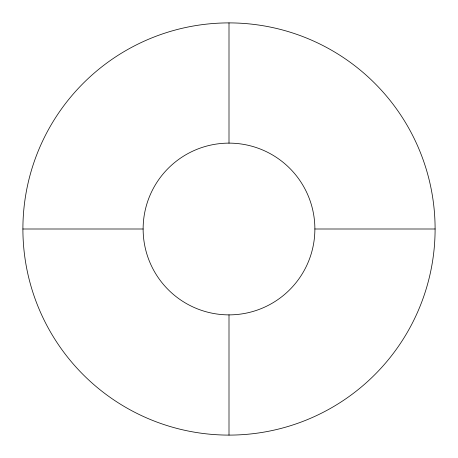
<?xml version="1.0" encoding="UTF-8"?>
<svg xmlns="http://www.w3.org/2000/svg" width="458" height="458" viewBox="0 0 458 458"><rect width="100%" height="100%" fill="white"/><g stroke="black" fill="none" stroke-linecap="round" stroke-linejoin="round"><path stroke-width="0.69" d="M22.9 229L143.125 229M314.875 229A85.875 85.875 0 0 0 186.062 154.632A85.875 85.875 0 0 0 186.062 303.368A85.875 85.875 0 0 0 314.875 229L435.1 229A206.1 206.1 0 0 1 125.95 407.488A206.1 206.1 0 0 1 125.95 50.512A206.1 206.1 0 0 1 435.1 229M229 22.9L229 143.125M229 314.875L229 435.1"/></g></svg>
